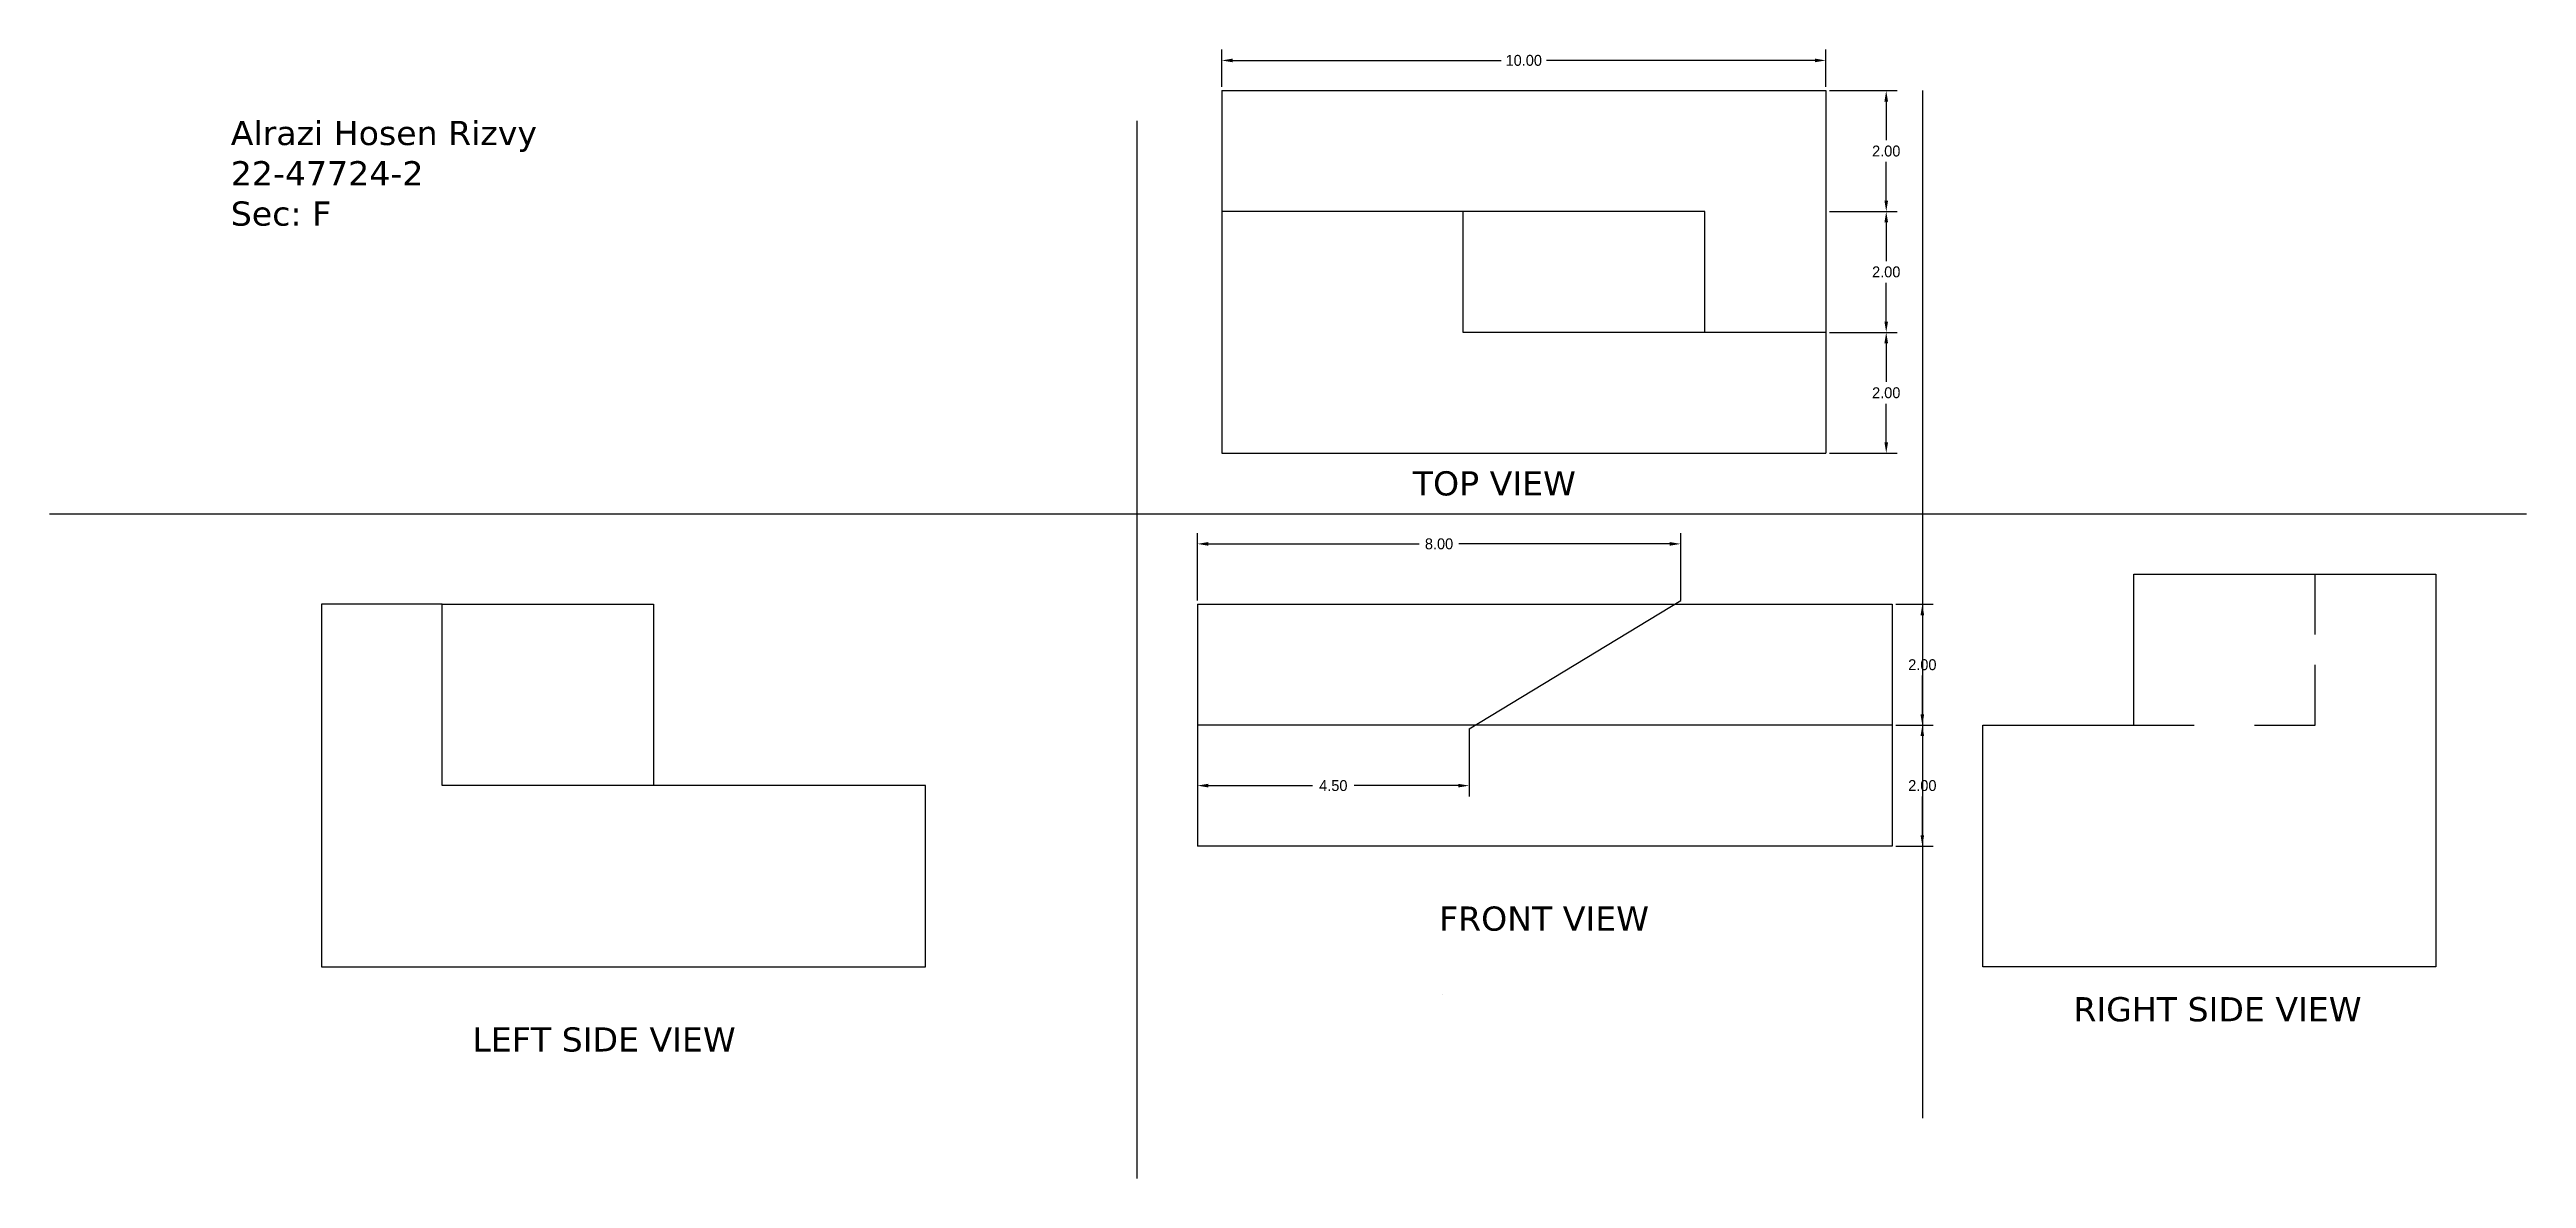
# Model space of a CAD drawing. Header units: inches. Extents: x 2 to 43, y 1.5 to 20.2.
import ezdxf

# ---------------------------------------------------------------- set-up
doc = ezdxf.new("R2010")
doc.units = ezdxf.units.IN
doc.header["$MEASUREMENT"] = 0
doc.dimstyles.get("Standard").update_dxf_attribs({"dimtxt": 0.18, "dimasz": 0.18, "dimexe": 0.18, "dimexo": 0.0625, "dimgap": 0.09, "dimtad": 0, "dimtih": 1, "dimtoh": 1, "dimzin": 0, "dimdsep": 46, "dimtxsty": 'Standard', "dimcen": 0.09, "dimclrd": 4, "dimclre": 4, "dimclrt": 3, "dimadec": 0, "dimazin": 0, "dimtfac": 1, "dimtofl": 0, "dimtmove": 0, "dimatfit": 3, "dimfxl": 1, "dimtolj": 1, "dimtzin": 0, "dimarcsym": 0})

# ---------------------------------------------------------------- blocks, each defined once
blk = doc.blocks.new('*D9')
at = {"layer": 'Defpoints', "color": 4, "lineweight": -2}
for p, q in [((31.465, 19.5), (32.5825, 19.5)), ((32.4025, 19.32), (32.4025, 18.68)), ((32.4025, 17.68), (32.4025, 18.32)), ((31.465, 17.5), (32.5825, 17.5))]:
    blk.add_line(p, q, dxfattribs=at)
at = {"layer": 'Defpoints', "color": 0}
for p in [(31.4025, 19.5), (31.4025, 17.5), (32.4025, 17.5)]:
    blk.add_point(p, dxfattribs=at)
at = {"layer": 'Defpoints', "color": 4}
for points in [[(32.3725, 19.32), (32.4325, 19.32), (32.4025, 19.5)], [(32.3725, 17.68), (32.4325, 17.68), (32.4025, 17.5)]]:
    blk.add_solid(points, dxfattribs=at)
at = {"layer": 'Defpoints', "color": 3, "insert": (32.4025, 18.5), "char_height": 0.18, "attachment_point": 5}
blk.add_mtext('\\A1;2.00', dxfattribs=at)
blk = doc.blocks.new('*D10')
at = {"layer": 'Defpoints', "color": 4, "lineweight": -2}
for p, q in [((31.465, 17.5), (32.5825, 17.5)), ((32.4025, 17.32), (32.4025, 16.68)), ((32.4025, 15.68), (32.4025, 16.32)), ((31.465, 15.5), (32.5825, 15.5))]:
    blk.add_line(p, q, dxfattribs=at)
at = {"layer": 'Defpoints', "color": 0}
for p in [(31.4025, 17.5), (32.4025, 17.5), (31.4025, 15.5)]:
    blk.add_point(p, dxfattribs=at)
at = {"layer": 'Defpoints', "color": 4}
for points in [[(32.3725, 17.32), (32.4325, 17.32), (32.4025, 17.5)], [(32.3725, 15.68), (32.4325, 15.68), (32.4025, 15.5)]]:
    blk.add_solid(points, dxfattribs=at)
at = {"layer": 'Defpoints', "color": 3, "insert": (32.4025, 16.5), "char_height": 0.18, "attachment_point": 5}
blk.add_mtext('\\A1;2.00', dxfattribs=at)
blk = doc.blocks.new('*D11')
at = {"layer": 'Defpoints', "color": 4, "lineweight": -2}
for p, q in [((31.465, 15.5), (32.5825, 15.5)), ((32.4025, 15.32), (32.4025, 14.68)), ((32.4025, 13.68), (32.4025, 14.32)), ((31.465, 13.5), (32.5825, 13.5))]:
    blk.add_line(p, q, dxfattribs=at)
at = {"layer": 'Defpoints', "color": 0}
for p in [(31.4025, 15.5), (31.4025, 13.5), (32.4025, 13.5)]:
    blk.add_point(p, dxfattribs=at)
at = {"layer": 'Defpoints', "color": 4}
for points in [[(32.3725, 15.32), (32.4325, 15.32), (32.4025, 15.5)], [(32.3725, 13.68), (32.4325, 13.68), (32.4025, 13.5)]]:
    blk.add_solid(points, dxfattribs=at)
at = {"layer": 'Defpoints', "color": 3, "insert": (32.4025, 14.5), "char_height": 0.18, "attachment_point": 5}
blk.add_mtext('\\A1;2.00', dxfattribs=at)
blk = doc.blocks.new('*D12')
at = {"layer": 'Defpoints', "color": 4, "lineweight": -2}
for p, q in [((21.4025, 19.5625), (21.4025, 20.18)), ((31.4025, 19.5625), (31.4025, 20.18)), ((21.5825, 20), (26.0275, 20)), ((31.2225, 20), (26.7775, 20))]:
    blk.add_line(p, q, dxfattribs=at)
at = {"layer": 'Defpoints', "color": 0}
for p in [(31.4025, 20), (21.4025, 19.5), (31.4025, 19.5)]:
    blk.add_point(p, dxfattribs=at)
at = {"layer": 'Defpoints', "color": 4}
for points in [[(21.5825, 20.03), (21.5825, 19.97), (21.4025, 20)], [(31.2225, 20.03), (31.2225, 19.97), (31.4025, 20)]]:
    blk.add_solid(points, dxfattribs=at)
at = {"layer": 'Defpoints', "color": 3, "insert": (26.4025, 20), "char_height": 0.18, "attachment_point": 5}
blk.add_mtext('\\A1;10.00', dxfattribs=at)
blk = doc.blocks.new('*D13')
at = {"layer": 'Defpoints', "color": 4, "lineweight": -2}
for p, q in [((21, 11.0625), (21, 12.18)), ((21.18, 12), (24.67, 12)), ((28.82, 12), (25.33, 12)), ((29, 11.0625), (29, 12.18))]:
    blk.add_line(p, q, dxfattribs=at)
at = {"layer": 'Defpoints', "color": 0}
for p in [(29, 12), (21, 11), (29, 11)]:
    blk.add_point(p, dxfattribs=at)
at = {"layer": 'Defpoints', "color": 4}
for points in [[(21.18, 12.03), (21.18, 11.97), (21, 12)], [(28.82, 12.03), (28.82, 11.97), (29, 12)]]:
    blk.add_solid(points, dxfattribs=at)
at = {"layer": 'Defpoints', "color": 3, "insert": (25, 12), "char_height": 0.18, "attachment_point": 5}
blk.add_mtext('\\A1;8.00', dxfattribs=at)
blk = doc.blocks.new('*D14')
at = {"layer": 'Defpoints', "color": 4, "lineweight": -2}
for p, q in [((32.5625, 11), (33.18, 11)), ((33, 10.82), (33, 10.18)), ((33, 9.18), (33, 9.82)), ((32.5625, 9), (33.18, 9))]:
    blk.add_line(p, q, dxfattribs=at)
at = {"layer": 'Defpoints', "color": 0}
for p in [(32.5, 11), (32.5, 9), (33, 9)]:
    blk.add_point(p, dxfattribs=at)
at = {"layer": 'Defpoints', "color": 4}
for points in [[(32.97, 10.82), (33.03, 10.82), (33, 11)], [(32.97, 9.18), (33.03, 9.18), (33, 9)]]:
    blk.add_solid(points, dxfattribs=at)
at = {"layer": 'Defpoints', "color": 3, "insert": (33, 10), "char_height": 0.18, "attachment_point": 5}
blk.add_mtext('\\A1;2.00', dxfattribs=at)
blk = doc.blocks.new('*D15')
at = {"layer": 'Defpoints', "color": 4, "lineweight": -2}
for p, q in [((32.5625, 9), (33.18, 9)), ((33, 8.82), (33, 8.18)), ((33, 7.18), (33, 7.82)), ((32.5625, 7), (33.18, 7))]:
    blk.add_line(p, q, dxfattribs=at)
at = {"layer": 'Defpoints', "color": 0}
for p in [(32.5, 9), (32.5, 7), (33, 7)]:
    blk.add_point(p, dxfattribs=at)
at = {"layer": 'Defpoints', "color": 4}
for points in [[(32.97, 8.82), (33.03, 8.82), (33, 9)], [(32.97, 7.18), (33.03, 7.18), (33, 7)]]:
    blk.add_solid(points, dxfattribs=at)
at = {"layer": 'Defpoints', "color": 3, "insert": (33, 8), "char_height": 0.18, "attachment_point": 5}
blk.add_mtext('\\A1;2.00', dxfattribs=at)
blk = doc.blocks.new('*D16')
at = {"layer": 'Defpoints', "color": 4, "lineweight": -2}
for p, q in [((21, 8.9375), (21, 7.82)), ((25.5, 8.9375), (25.5, 7.82)), ((21.18, 8), (22.905, 8)), ((25.32, 8), (23.595, 8))]:
    blk.add_line(p, q, dxfattribs=at)
at = {"layer": 'Defpoints', "color": 0}
for p in [(21, 9), (25.5, 9), (25.5, 8)]:
    blk.add_point(p, dxfattribs=at)
at = {"layer": 'Defpoints', "color": 4}
for points in [[(21.18, 8.03), (21.18, 7.97), (21, 8)], [(25.32, 8.03), (25.32, 7.97), (25.5, 8)]]:
    blk.add_solid(points, dxfattribs=at)
at = {"layer": 'Defpoints', "color": 3, "insert": (23.25, 8), "char_height": 0.18, "attachment_point": 5}
blk.add_mtext('\\A1;4.50', dxfattribs=at)

msp = doc.modelspace()

# ---------------------------------------------------------------- linework, layer by layer
msp.add_line((21.402, 19.5), (31.402, 19.5))
at = {"layer": 'Defpoints'}
for p, q in [((21.402, 19.5), (21.402, 13.5)), ((31.402, 19.5), (31.402, 17.5)), ((33, 19.5), (33, 2.5)), ((20, 19), (20, 1.5)), ((31.402, 17.5), (31.402, 15.5)), ((31.402, 15.5), (31.402, 13.5)), ((21.402, 13.5), (31.402, 13.5)), ((2, 12.5), (43, 12.5)), ((36.5, 9), (36.5, 11.5)), ((36.5, 11.5), (41.5, 11.5)), ((39.5, 10.5), (39.5, 11.5)), ((41.5, 11.5), (41.5, 5)), ((8.5, 11), (12, 11)), ((12, 11), (12, 8)), ((21, 11), (29.5, 11)), ((21, 11), (21, 11)), ((21, 11), (21, 7)), ((25.5, 8.938), (29, 11.062)), ((29.5, 11), (32.5, 11)), ((32.5, 11), (32.5, 9)), ((39.5, 9), (39.5, 10)), ((32.5, 9), (21, 9)), ((21, 9), (21, 9)), ((32.5, 9), (32.5, 7)), ((34, 5), (34, 9)), ((34, 9), (36.5, 9)), ((36.5, 9), (37.5, 9)), ((38.5, 9), (39.5, 9)), ((32.5, 7), (21, 7)), ((41.5, 5), (34, 5)), ((25.05, 4.545), (25.05, 4.545))]:
    msp.add_line(p, q, dxfattribs=at)
for points in [[(31.402, 15.5), (29.402, 15.5), (29.402, 17.5), (21.402, 17.5)], [(29.402, 15.5), (25.402, 15.5), (25.402, 17.5)], [(6.5, 11), (6.5, 5), (16.5, 5), (16.5, 8), (8.5, 8), (8.5, 11), (6.5, 11)]]:
    msp.add_lwpolyline(points, dxfattribs=at)

# ---------------------------------------------------------------- texts
at = {"layer": 'Defpoints', "char_height": 0.4, "attachment_point": 1}
for s, insert in [('{\\fVerdana|b0|i0|c0|p34;\\C4;Alrazi Hosen Rizvy\\P22-47724-2\\PSec: F}', (5, 19)), ('{\\fVerdana|b0|i0|c0|p34;\\C2;TOP VIEW}', (24.566, 13.202)), ('{\\fVerdana|b0|i0|c0|p34;\\C2;FRONT VIEW}', (25, 6)), ('{\\fVerdana|b0|i0|c0|p34;\\C2;RIGHT SIDE VIEW}', (35.5, 4.5)), ('{\\fVerdana|b0|i0|c0|p34;\\C2;LEFT SIDE VIEW}', (9, 4))]:
    msp.add_mtext(s, dxfattribs=dict(at, insert=insert))

# ---------------------------------------------------------------- dimensions: what is measured, and where the dimension line sits
at = {"layer": 'Defpoints'}
for p1, p2, distance, picture, middle in [((21.402, 19.5), (31.402, 19.5), 0.5, '*D12', (26.402, 20)), ((31.402, 19.5), (31.402, 17.5), 1, '*D9', (32.403, 18.5)), ((31.402, 15.5), (31.402, 17.5), -1, '*D10', (32.403, 16.5)), ((31.402, 15.5), (31.402, 13.5), 1, '*D11', (32.403, 14.5)), ((21, 11), (29, 11), 1, '*D13', (25, 12)), ((32.5, 11), (32.5, 9), 0.5, '*D14', (33, 10)), ((21, 9), (25.5, 9), -1, '*D16', (23.25, 8)), ((32.5, 9), (32.5, 7), 0.5, '*D15', (33, 8))]:
    dim = msp.add_aligned_dim(p1=p1, p2=p2, distance=distance, dimstyle='Standard', dxfattribs=at)
    dim.commit()
    dim.dimension.update_dxf_attribs({"geometry": picture, "text_midpoint": middle})

doc.saveas('drawing.dxf')
